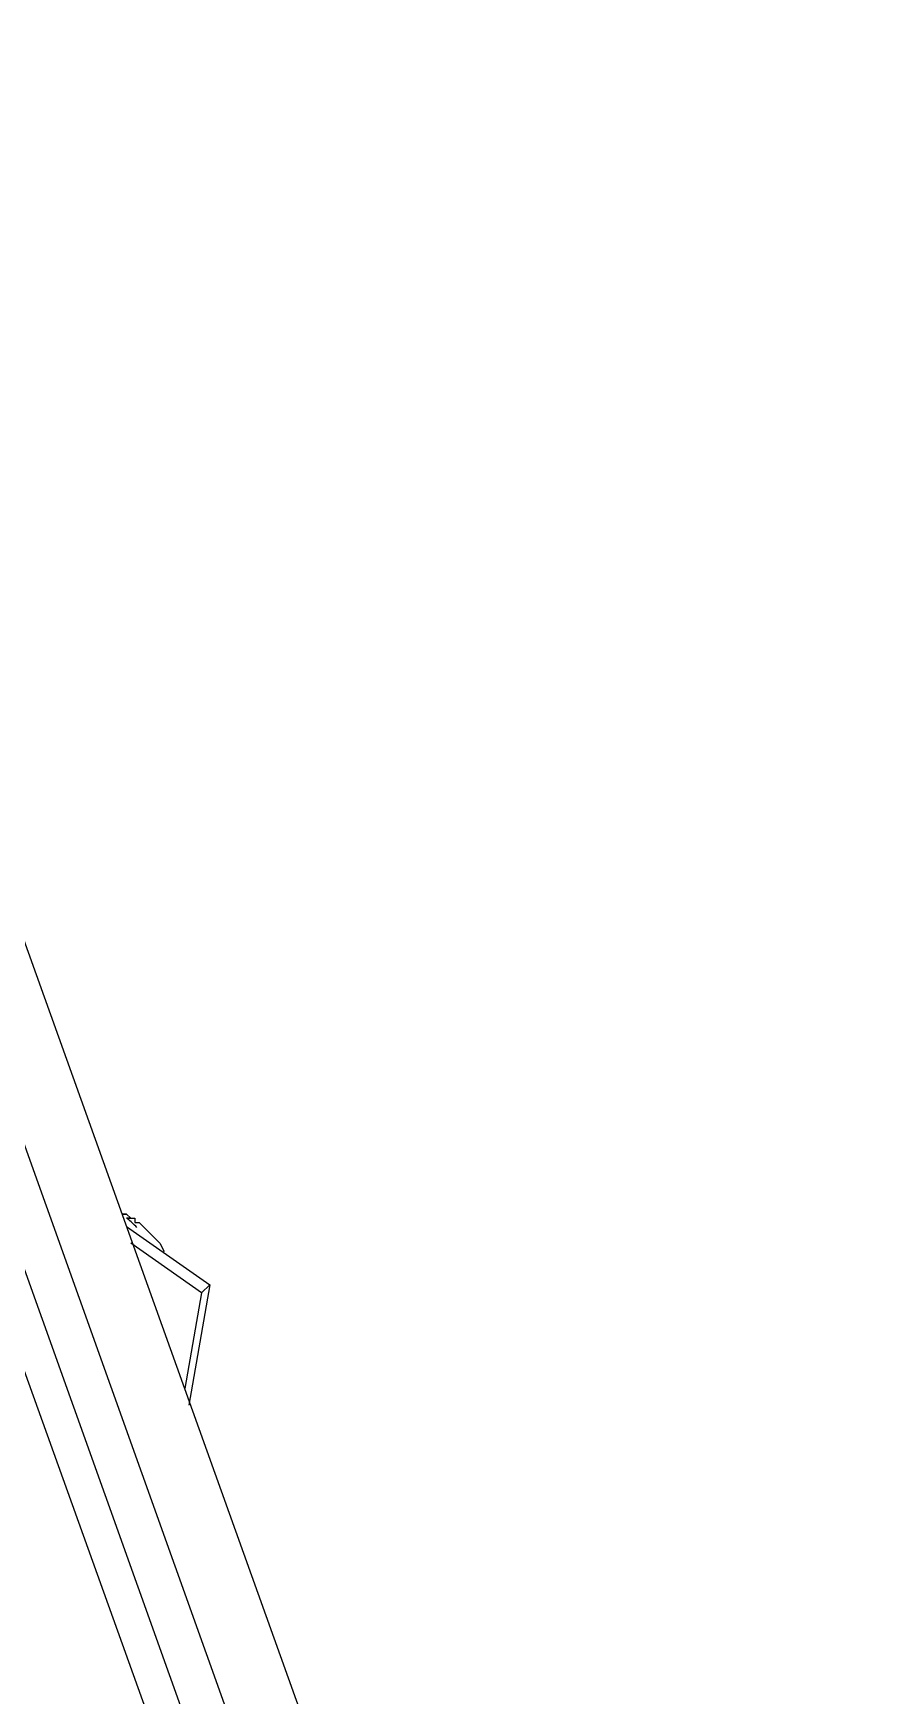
# Model space of a CAD drawing. Header units: feet. Extents: x -208 to 2089, y -974 to 342.
# Drawn here: x 839.78 to 843.45, y -512.91 to -505.58 of the extents above; entities that cross this region are included whole.
import ezdxf

# ---------------------------------------------------------------- set-up
doc = ezdxf.new("R2010")
doc.units = ezdxf.units.FT
doc.header["$MEASUREMENT"] = 0
doc.layers.add('EQUIPMENT', color=6, linetype='Continuous')
doc.layers.add('PDF_THIN', color=7, linetype='Continuous')

msp = doc.modelspace()

# ---------------------------------------------------------------- linework, layer by layer
at = {"layer": 'EQUIPMENT'}
for points in [[(843.45009, -519.9393), (839.07524, -507.73), (839.03863, -507.62017), (838.98372, -507.51034), (838.94711, -507.40051), (838.89219, -507.29069), (838.81897, -507.19916), (838.76406, -507.08933), (838.69084, -506.99781), (838.61762, -506.90628), (838.5444, -506.81476), (838.45288, -506.72324), (838.37966, -506.63171), (838.28813, -506.55849), (838.21491, -506.48527), (838.12339, -506.41205), (838.06848, -506.37545), (838.03187, -506.35714), (837.97695, -506.32053), (837.92204, -506.30223), (834.60887, -504.38022)], [(842.90094, -520.28709), (838.5261, -508.0961)]]:
    msp.add_lwpolyline(points, dxfattribs=at)
msp.add_lwpolyline([(843.04738, -520.28709), (843.21213, -520.19557), (838.85558, -508.00457), (838.69084, -508.0961)], close=True, dxfattribs=at)
at = {"layer": 'PDF_THIN', "lineweight": 25}
msp.add_lwpolyline([(840.19183, -510.7869), (840.17353, -510.7869), (840.19183, -510.7869), (840.21014, -510.80521, 0.0115856), (840.19183, -510.80521), (840.21014, -510.80521), (840.22844, -510.80521), (840.22844, -510.82351), (840.24675, -510.82351), (840.26505, -510.84182), (840.28336, -510.86012), (840.30166, -510.87843), (840.33827, -510.91504), (840.35658, -510.95165)], format="xyb", dxfattribs=at)
for points in [[(840.19183, -510.84182), (840.55793, -511.09808), (840.46641, -511.62892)], [(840.52132, -511.13469), (840.21014, -510.91504)], [(840.55793, -511.09808), (840.52132, -511.13469), (840.4481, -511.5557)]]:
    msp.add_lwpolyline(points, dxfattribs=at)
msp.add_arc((839.90846, -511.16481), 0.45813, 44.16156, 51.184127, dxfattribs=at)

doc.saveas('drawing.dxf')
